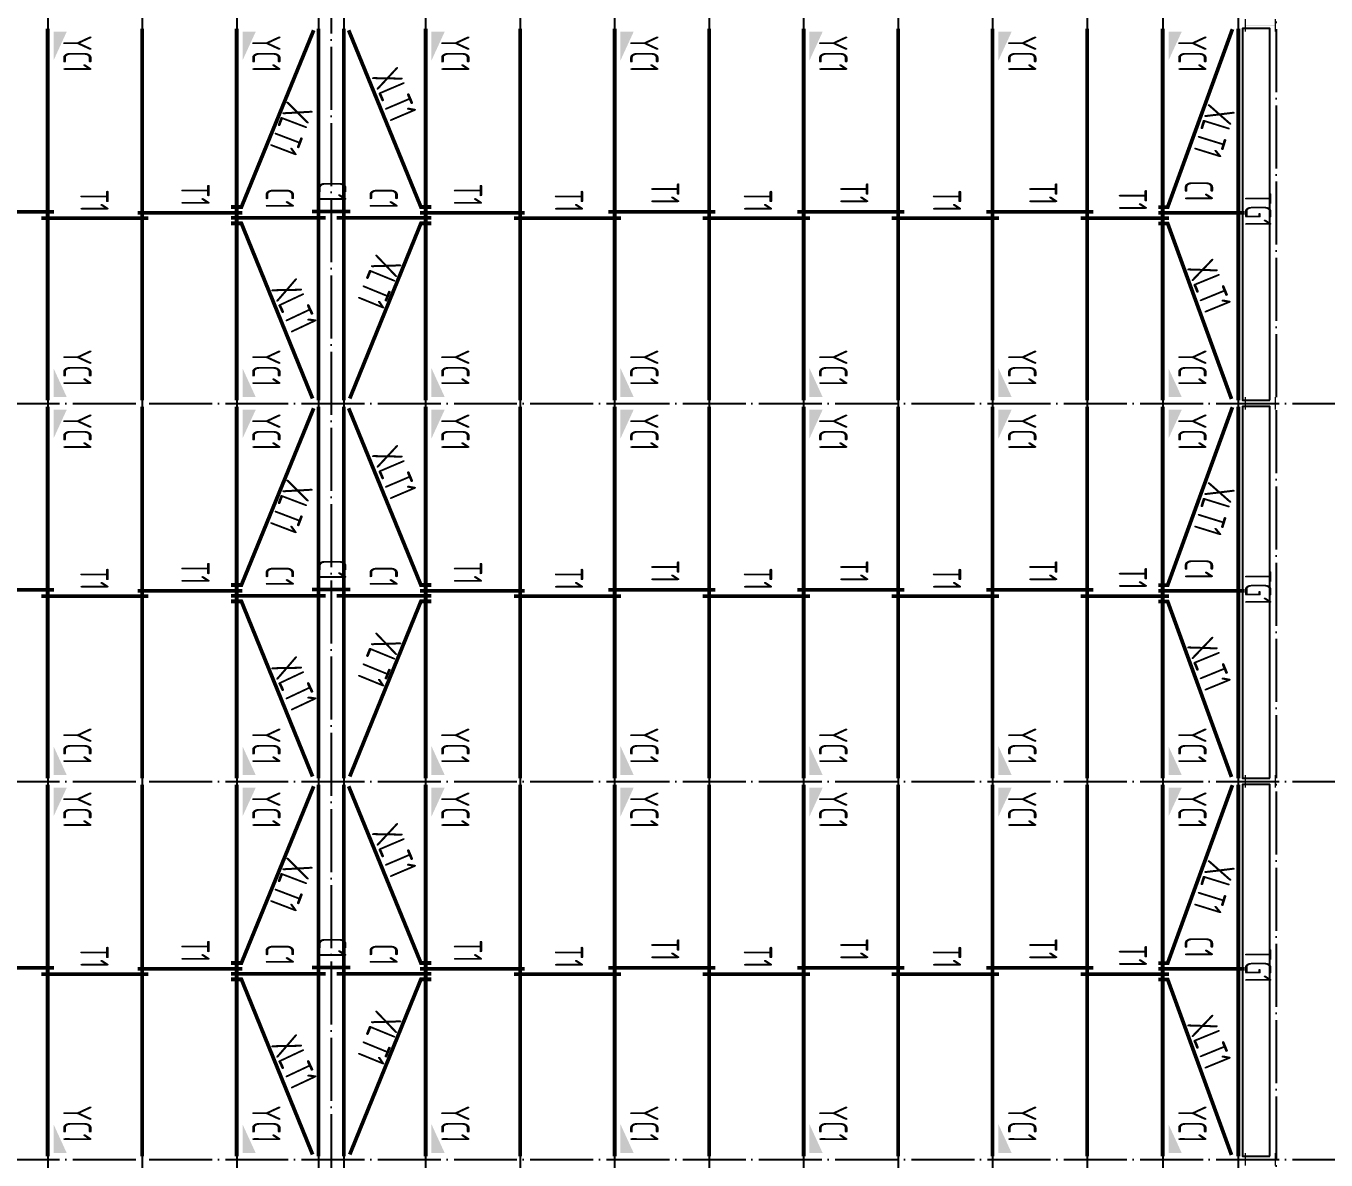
# Model space of a CAD drawing. Extents: x 14207793 to 14719554, y -1675802 to -1228715.
# Drawn here: x 14477568 to 14498205, y -1566707 to -1548707 of the extents above; entities that cross this region are included whole.
import ezdxf

# ---------------------------------------------------------------- set-up
doc = ezdxf.new("R2010")
doc.units = 0
doc.header["$LTSCALE"] = 500
doc.header["$MEASUREMENT"] = 0
doc.linetypes.add('DASHEDD', pattern=[5, 4, -1])
doc.linetypes.add('DOTE', pattern=[2.42, 2, -0.2, 0.02, -0.2])
doc.layers.get('0').update_dxf_attribs({"linetype": 'CONTINUOUS'})
for name, color, linetype in [('01', 7, 'CONTINUOUS'), ('1Z', 1, 'DASHEDD'), ('DOTE', 8, 'DOTE'), ('WINDOW', 96, 'CONTINUOUS'), ('墙__虚线', 2, 'CONTINUOUS'), ('层0', 7, 'CONTINUOUS')]:
    doc.layers.add(name, color=color, linetype=linetype)
doc.styles.add('TSSD_REIN', font='Tssdeng.shx', dxfattribs={"width": 0.65, "bigfont": 'hztxt.shx'})

# ---------------------------------------------------------------- blocks, each defined once
blk = doc.blocks.new('gffio')
at = {"layer": '墙__虚线'}
for points in [[(-433999, -56888), (-433999, -56868), (-434094, -56888), (-434199, -56868)], [(-434094, -56888), (-434199, -56868), (-434104, -56888)], [(-434199, -56868), (-434199, -56888), (-434104, -56888)], [(-434094, -56888), (-434104, -56888), (-434094, -57348), (-434104, -57348)], [(-434104, -57348), (-434199, -57348), (-434099, -57365), (-434199, -57368)], [(-434099, -57365), (-434199, -57368), (-433999, -57368)], [(-434094, -57348), (-434104, -57348), (-434058, -57361), (-434099, -57365)], [(-433999, -57368), (-434058, -57361), (-434099, -57365)], [(-434058, -57361), (-433999, -57368), (-434094, -57348), (-433999, -57348)]]:
    blk.add_solid(points, dxfattribs=at)

msp = doc.modelspace()

# ---------------------------------------------------------------- hatches: boundary and pattern name
at = {"layer": 'WINDOW'}
for points in [[(14478005.02, -1549255.07), (14478214.02, -1548799.53), (14478005.02, -1548799.53)], [(14481005.02, -1549255.07), (14481214.02, -1548799.53), (14481005.02, -1548799.53)], [(14484005.02, -1549255.07), (14484214.02, -1548799.53), (14484005.02, -1548799.53)], [(14487005.02, -1549255.07), (14487214.02, -1548799.53), (14487005.02, -1548799.53)], [(14490005.02, -1549255.07), (14490214.02, -1548799.53), (14490005.02, -1548799.53)], [(14493005.02, -1549255.07), (14493214.02, -1548799.53), (14493005.02, -1548799.53)], [(14495705.02, -1549255.07), (14495914.02, -1548799.53), (14495705.02, -1548799.53)], [(14478005.02, -1554139.93), (14478214.02, -1554595.47), (14478005.02, -1554595.47)], [(14481005.02, -1554139.93), (14481214.02, -1554595.47), (14481005.02, -1554595.47)], [(14484005.02, -1554139.93), (14484214.02, -1554595.47), (14484005.02, -1554595.47)], [(14487005.02, -1554139.93), (14487214.02, -1554595.47), (14487005.02, -1554595.47)], [(14490005.02, -1554139.93), (14490214.02, -1554595.47), (14490005.02, -1554595.47)], [(14493005.02, -1554139.93), (14493214.02, -1554595.47), (14493005.02, -1554595.47)], [(14495705.02, -1554139.93), (14495914.02, -1554595.47), (14495705.02, -1554595.47)], [(14478005.02, -1555255.07), (14478214.02, -1554799.53), (14478005.02, -1554799.53)], [(14481005.02, -1555255.07), (14481214.02, -1554799.53), (14481005.02, -1554799.53)], [(14484005.02, -1555255.07), (14484214.02, -1554799.53), (14484005.02, -1554799.53)], [(14487005.02, -1555255.07), (14487214.02, -1554799.53), (14487005.02, -1554799.53)], [(14490005.02, -1555255.07), (14490214.02, -1554799.53), (14490005.02, -1554799.53)], [(14493005.02, -1555255.07), (14493214.02, -1554799.53), (14493005.02, -1554799.53)], [(14495705.02, -1555255.07), (14495914.02, -1554799.53), (14495705.02, -1554799.53)], [(14478005.02, -1560139.93), (14478214.02, -1560595.47), (14478005.02, -1560595.47)], [(14481005.02, -1560139.93), (14481214.02, -1560595.47), (14481005.02, -1560595.47)], [(14484005.02, -1560139.93), (14484214.02, -1560595.47), (14484005.02, -1560595.47)], [(14487005.02, -1560139.93), (14487214.02, -1560595.47), (14487005.02, -1560595.47)], [(14490005.02, -1560139.93), (14490214.02, -1560595.47), (14490005.02, -1560595.47)], [(14493005.02, -1560139.93), (14493214.02, -1560595.47), (14493005.02, -1560595.47)], [(14495705.02, -1560139.93), (14495914.02, -1560595.47), (14495705.02, -1560595.47)], [(14478005.02, -1561255.07), (14478214.02, -1560799.53), (14478005.02, -1560799.53)], [(14481005.02, -1561255.07), (14481214.02, -1560799.53), (14481005.02, -1560799.53)], [(14484005.02, -1561255.07), (14484214.02, -1560799.53), (14484005.02, -1560799.53)], [(14487005.02, -1561255.07), (14487214.02, -1560799.53), (14487005.02, -1560799.53)], [(14490005.02, -1561255.07), (14490214.02, -1560799.53), (14490005.02, -1560799.53)], [(14493005.02, -1561255.07), (14493214.02, -1560799.53), (14493005.02, -1560799.53)], [(14495705.02, -1561255.07), (14495914.02, -1560799.53), (14495705.02, -1560799.53)], [(14478005.02, -1566139.93), (14478214.02, -1566595.47), (14478005.02, -1566595.47)], [(14481005.02, -1566139.93), (14481214.02, -1566595.47), (14481005.02, -1566595.47)], [(14484005.02, -1566139.93), (14484214.02, -1566595.47), (14484005.02, -1566595.47)], [(14487005.02, -1566139.93), (14487214.02, -1566595.47), (14487005.02, -1566595.47)], [(14490005.02, -1566139.93), (14490214.02, -1566595.47), (14490005.02, -1566595.47)], [(14493005.02, -1566139.93), (14493214.02, -1566595.47), (14493005.02, -1566595.47)], [(14495705.02, -1566139.93), (14495914.02, -1566595.47), (14495705.02, -1566595.47)]]:
    msp.add_hatch(color=6, dxfattribs=at).paths.add_polyline_path(points)

# ---------------------------------------------------------------- linework, layer by layer
at = {"const_width": 60}
for points in [[(14477912.5, -1554647.5), (14477912.5, -1548747.5)], [(14479412.5, -1554647.5), (14479412.5, -1548747.5)], [(14480912.5, -1554647.5), (14480912.5, -1548747.5)], [(14482212.5, -1554647.5), (14482212.5, -1548747.5)], [(14482612.5, -1554647.5), (14482612.5, -1548747.5)], [(14483912.5, -1554647.5), (14483912.5, -1548747.5)], [(14485412.5, -1554647.5), (14485412.5, -1548747.5)], [(14486912.5, -1554647.5), (14486912.5, -1548747.5)], [(14488412.5, -1554647.5), (14488412.5, -1548747.5)], [(14489912.5, -1554647.5), (14489912.5, -1548747.5)], [(14491412.5, -1554647.5), (14491412.5, -1548747.5)], [(14492912.5, -1554647.5), (14492912.5, -1548747.5)], [(14494412.5, -1554647.5), (14494412.5, -1548747.5)], [(14495612.5, -1554647.5), (14495612.5, -1548747.5)], [(14496812.5, -1554647.5), (14496812.5, -1548747.5)], [(14477912.5, -1560647.5), (14477912.5, -1554747.5)], [(14479412.5, -1560647.5), (14479412.5, -1554747.5)], [(14480912.5, -1560647.5), (14480912.5, -1554747.5)], [(14482212.5, -1560647.5), (14482212.5, -1554747.5)], [(14482612.5, -1560647.5), (14482612.5, -1554747.5)], [(14483912.5, -1560647.5), (14483912.5, -1554747.5)], [(14485412.5, -1560647.5), (14485412.5, -1554747.5)], [(14486912.5, -1560647.5), (14486912.5, -1554747.5)], [(14488412.5, -1560647.5), (14488412.5, -1554747.5)], [(14489912.5, -1560647.5), (14489912.5, -1554747.5)], [(14491412.5, -1560647.5), (14491412.5, -1554747.5)], [(14492912.5, -1560647.5), (14492912.5, -1554747.5)], [(14494412.5, -1560647.5), (14494412.5, -1554747.5)], [(14495612.5, -1560647.5), (14495612.5, -1554747.5)], [(14496812.5, -1560647.5), (14496812.5, -1554747.5)], [(14477912.5, -1566647.5), (14477912.5, -1560747.5)], [(14479412.5, -1566647.5), (14479412.5, -1560747.5)], [(14480912.5, -1566647.5), (14480912.5, -1560747.5)], [(14482212.5, -1566647.5), (14482212.5, -1560747.5)], [(14482612.5, -1566647.5), (14482612.5, -1560747.5)], [(14483912.5, -1566647.5), (14483912.5, -1560747.5)], [(14485412.5, -1566647.5), (14485412.5, -1560747.5)], [(14486912.5, -1566647.5), (14486912.5, -1560747.5)], [(14488412.5, -1566647.5), (14488412.5, -1560747.5)], [(14489912.5, -1566647.5), (14489912.5, -1560747.5)], [(14491412.5, -1566647.5), (14491412.5, -1560747.5)], [(14492912.5, -1566647.5), (14492912.5, -1560747.5)], [(14494412.5, -1566647.5), (14494412.5, -1560747.5)], [(14495612.5, -1566647.5), (14495612.5, -1560747.5)], [(14496812.5, -1566647.5), (14496812.5, -1560747.5)]]:
    msp.add_lwpolyline(points, dxfattribs=at)
at = {"elevation": 1913.29}
for points in [[(14497312.5, -1554647.5), (14497312.5, -1548747.5), (14496880.5, -1548747.5), (14496880.5, -1554647.5)], [(14497312.5, -1560647.5), (14497312.5, -1554747.5), (14496880.5, -1554747.5), (14496880.5, -1560647.5)], [(14497312.5, -1566647.5), (14497312.5, -1560747.5), (14496880.5, -1560747.5), (14496880.5, -1566647.5)]]:
    msp.add_lwpolyline(points, close=True, dxfattribs=at)
at = {"layer": '1Z', "linetype": 'ByBlock', "ltscale": 0.9, "const_width": 60}
for points in [[(14482135, -1548775), (14480987.5, -1551581.21), (14480825, -1551581.21)], [(14482690, -1548775), (14483837.5, -1551581.21), (14484000, -1551581.21)], [(14496720, -1548757.5), (14495691.21, -1551583.79), (14495541.21, -1551583.79)], [(14478012.5, -1551658.57), (14476312.5, -1551658.89)], [(14481001.25, -1551672.47), (14479341.25, -1551672.97)], [(14482667.37, -1551653.52), (14482107.46, -1551653.53)], [(14482157.63, -1551653.52), (14482717.54, -1551653.53)], [(14483823.75, -1551672.47), (14485483.75, -1551672.97)], [(14486812.5, -1551658.57), (14488512.5, -1551658.89)], [(14489812.5, -1551658.57), (14491512.5, -1551658.89)], [(14492812.5, -1551658.57), (14494512.5, -1551658.89)], [(14495541.21, -1551672.5), (14496912.5, -1551672.5)], [(14479512.5, -1551758.54), (14477812.5, -1551758.95)], [(14482327.5, -1551753.49), (14480825, -1551753)], [(14482117.5, -1554620), (14480987.5, -1551839.78), (14480825, -1551839.78)], [(14482497.5, -1551753.49), (14484000, -1551753)], [(14482707.5, -1554620), (14483837.5, -1551839.78), (14484000, -1551839.78)], [(14485312.5, -1551758.54), (14487012.5, -1551758.95)], [(14488312.5, -1551758.54), (14490012.5, -1551758.95)], [(14491312.5, -1551758.54), (14493012.5, -1551758.95)], [(14494312.5, -1551758.54), (14495712.5, -1551758.95)], [(14496705, -1554627.5), (14495691.21, -1551840.89), (14495541.21, -1551840.89)], [(14482135, -1554775), (14480987.5, -1557581.21), (14480825, -1557581.21)], [(14482690, -1554775), (14483837.5, -1557581.21), (14484000, -1557581.21)], [(14496720, -1554757.5), (14495691.21, -1557583.79), (14495541.21, -1557583.79)], [(14478012.5, -1557658.57), (14476312.5, -1557658.89)], [(14481001.25, -1557672.47), (14479341.25, -1557672.97)], [(14482667.37, -1557653.52), (14482107.46, -1557653.53)], [(14482157.63, -1557653.52), (14482717.54, -1557653.53)], [(14483823.75, -1557672.47), (14485483.75, -1557672.97)], [(14486812.5, -1557658.57), (14488512.5, -1557658.89)], [(14489812.5, -1557658.57), (14491512.5, -1557658.89)], [(14492812.5, -1557658.57), (14494512.5, -1557658.89)], [(14495541.21, -1557672.5), (14496912.5, -1557672.5)], [(14479512.5, -1557758.54), (14477812.5, -1557758.95)], [(14482327.5, -1557753.49), (14480825, -1557753)], [(14482117.5, -1560620), (14480987.5, -1557839.78), (14480825, -1557839.78)], [(14482497.5, -1557753.49), (14484000, -1557753)], [(14482707.5, -1560620), (14483837.5, -1557839.78), (14484000, -1557839.78)], [(14485312.5, -1557758.54), (14487012.5, -1557758.95)], [(14488312.5, -1557758.54), (14490012.5, -1557758.95)], [(14491312.5, -1557758.54), (14493012.5, -1557758.95)], [(14494312.5, -1557758.54), (14495712.5, -1557758.95)], [(14496705, -1560627.5), (14495691.21, -1557840.89), (14495541.21, -1557840.89)], [(14482135, -1560775), (14480987.5, -1563581.21), (14480825, -1563581.21)], [(14482690, -1560775), (14483837.5, -1563581.21), (14484000, -1563581.21)], [(14496720, -1560757.5), (14495691.21, -1563583.79), (14495541.21, -1563583.79)], [(14478012.5, -1563658.57), (14476312.5, -1563658.89)], [(14481001.25, -1563672.47), (14479341.25, -1563672.97)], [(14482667.37, -1563653.52), (14482107.46, -1563653.53)], [(14482157.63, -1563653.52), (14482717.54, -1563653.53)], [(14483823.75, -1563672.47), (14485483.75, -1563672.97)], [(14486812.5, -1563658.57), (14488512.5, -1563658.89)], [(14489812.5, -1563658.57), (14491512.5, -1563658.89)], [(14492812.5, -1563658.57), (14494512.5, -1563658.89)], [(14495541.21, -1563672.5), (14496912.5, -1563672.5)], [(14479512.5, -1563758.54), (14477812.5, -1563758.95)], [(14482327.5, -1563753.49), (14480825, -1563753)], [(14482117.5, -1566620), (14480987.5, -1563839.78), (14480825, -1563839.78)], [(14482497.5, -1563753.49), (14484000, -1563753)], [(14482707.5, -1566620), (14483837.5, -1563839.78), (14484000, -1563839.78)], [(14485312.5, -1563758.54), (14487012.5, -1563758.95)], [(14488312.5, -1563758.54), (14490012.5, -1563758.95)], [(14491312.5, -1563758.54), (14493012.5, -1563758.95)], [(14494312.5, -1563758.54), (14495712.5, -1563758.95)], [(14496705, -1566627.5), (14495691.21, -1563840.89), (14495541.21, -1563840.89)]]:
    msp.add_lwpolyline(points, dxfattribs=at)
at = {"layer": 'DOTE'}
for p, q in [((14482412.5, -1540567.5), (14482412.5, -1656775)), ((14477912.5, -1540897.5), (14477912.5, -1654897.5)), ((14479412.5, -1540897.5), (14479412.5, -1654897.5)), ((14480912.5, -1540897.5), (14480912.5, -1654897.5)), ((14482212.5, -1540897.5), (14482212.5, -1654897.5)), ((14482612.5, -1540897.5), (14482612.5, -1654897.5)), ((14483912.5, -1540897.5), (14483912.5, -1654897.5)), ((14485412.5, -1540897.5), (14485412.5, -1654897.5)), ((14486912.5, -1540897.5), (14486912.5, -1654897.5)), ((14488412.5, -1540897.5), (14488412.5, -1654897.5)), ((14489912.5, -1540897.5), (14489912.5, -1654897.5)), ((14491412.5, -1540897.5), (14491412.5, -1654897.5)), ((14492912.5, -1540897.5), (14492912.5, -1654897.5)), ((14494412.5, -1540897.5), (14494412.5, -1654897.5)), ((14495612.5, -1540897.5), (14495612.5, -1654897.5)), ((14496812.5, -1540897.5), (14496812.5, -1654897)), ((14497412.5, -1541497.5), (14497412.5, -1654297.5)), ((14479412.5, -1542220), (14479412.5, -1655020)), ((14485412.5, -1542220), (14485412.5, -1655020)), ((14491412.5, -1542220), (14491412.5, -1655020)), ((14466212.5, -1554697.5), (14498612.5, -1554697.5)), ((14466212.5, -1560697.5), (14498612.5, -1560697.5)), ((14466212.5, -1566697.5), (14498612.5, -1566697.5))]:
    msp.add_line(p, q, dxfattribs=at)

# ---------------------------------------------------------------- block references
at = {"layer": '层0', "rotation": 270}
for p in [(14554280.63, -1982796.95), (14554280.63, -1988796.95), (14554280.63, -1994796.95), (14554280.63, -2000796.95)]:
    msp.add_blockref('gffio', p, dxfattribs=at)

# ---------------------------------------------------------------- texts
at = {"layer": '01', "color": 4, "style": 'TSSD_REIN', "width": 0.65}
for s, height, rotation, p in [('YC1', 450, 269.993868, (14478158.03, -1548854.02, 1916.56)), ('YC1', 450, 269.993868, (14481158.03, -1548854.02, 1916.56)), ('YC1', 450, 269.993868, (14484158.03, -1548854.02, 1916.56)), ('YC1', 450, 269.993868, (14487158.03, -1548854.02, 1916.56)), ('YC1', 450, 269.993868, (14490158.03, -1548854.02, 1916.56)), ('YC1', 450, 269.993868, (14493158.03, -1548854.02, 1916.56)), ('YC1', 450, 269.993868, (14495858.03, -1548854.02, 1916.56)), ('XLT1', 450, 293.057355, (14483047.84, -1549510.93)), ('XLT1', 450, 249.164821, (14481713.25, -1549883.01)), ('XLT1', 450, 252.804002, (14496335.89, -1549923.97, 4717.39)), ('T1', 450, 270, (14480033.09, -1551209.54)), ('C1', 450, 270, (14482203.45, -1551167.92)), ('T1', 450, 270, (14484359.22, -1551209.54)), ('T1', 450, 270, (14487490.02, -1551185.3)), ('T1', 450, 270, (14487490.02, -1551185.3)), ('T1', 450, 270, (14490490.02, -1551185.3)), ('T1', 450, 270, (14490490.02, -1551185.3)), ('T1', 450, 270, (14493490.02, -1551185.3)), ('T1', 450, 270, (14493490.02, -1551185.3)), ('C1', 450, 270, (14495962.46, -1551158.02)), ('T1', 450, 270, (14478429.78, -1551302.8)), ('T1', 450, 270, (14478429.78, -1551302.8)), ('C1', 450, 270, (14481372, -1551276.72)), ('C1', 450, 270, (14483020.31, -1551276.72)), ('T1', 450, 270, (14485962.52, -1551302.8)), ('T1', 450, 270, (14485962.52, -1551302.8)), ('T1', 450, 270, (14488962.52, -1551302.8)), ('T1', 450, 270, (14488962.52, -1551302.8)), ('T1', 450, 270, (14491962.52, -1551302.8)), ('T1', 450, 270, (14491962.52, -1551302.8)), ('T1', 450, 270, (14494913.72, -1551290.87)), ('TG1', 420, 270, (14496917.7, -1551344.08, 1913.29)), ('XLT1', 450, 247.740362, (14483124.68, -1552312.08)), ('XLT1', 450, 292.190877, (14495988.62, -1552547.42)), ('XLT1', 450, 295.170476, (14481448.93, -1552879.68)), ('YC1', 450, 269.993868, (14478158.03, -1553839.02, 1916.56)), ('YC1', 450, 269.993868, (14481158.03, -1553839.02, 1916.56)), ('YC1', 450, 269.993868, (14484158.03, -1553839.02, 1916.56)), ('YC1', 450, 269.993868, (14487158.03, -1553839.02, 1916.56)), ('YC1', 450, 269.993868, (14490158.03, -1553839.02, 1916.56)), ('YC1', 450, 269.993868, (14493158.03, -1553839.02, 1916.56)), ('YC1', 450, 269.993868, (14495858.03, -1553839.02, 1916.56)), ('YC1', 450, 269.993868, (14478158.03, -1554854.02, 1916.56)), ('YC1', 450, 269.993868, (14481158.03, -1554854.02, 1916.56)), ('YC1', 450, 269.993868, (14484158.03, -1554854.02, 1916.56)), ('YC1', 450, 269.993868, (14487158.03, -1554854.02, 1916.56)), ('YC1', 450, 269.993868, (14490158.03, -1554854.02, 1916.56)), ('YC1', 450, 269.993868, (14493158.03, -1554854.02, 1916.56)), ('YC1', 450, 269.993868, (14495858.03, -1554854.02, 1916.56)), ('XLT1', 450, 293.057355, (14483047.84, -1555510.93)), ('XLT1', 450, 249.164821, (14481713.25, -1555883.01)), ('XLT1', 450, 252.804002, (14496335.89, -1555923.97, 4717.39)), ('T1', 450, 270, (14480033.09, -1557209.54)), ('C1', 450, 270, (14482203.45, -1557167.92)), ('T1', 450, 270, (14484359.22, -1557209.54)), ('T1', 450, 270, (14487490.02, -1557185.3)), ('T1', 450, 270, (14487490.02, -1557185.3)), ('T1', 450, 270, (14490490.02, -1557185.3)), ('T1', 450, 270, (14490490.02, -1557185.3)), ('T1', 450, 270, (14493490.02, -1557185.3)), ('T1', 450, 270, (14493490.02, -1557185.3)), ('C1', 450, 270, (14495962.46, -1557158.02)), ('T1', 450, 270, (14478429.78, -1557302.8)), ('T1', 450, 270, (14478429.78, -1557302.8)), ('C1', 450, 270, (14481372, -1557276.72)), ('C1', 450, 270, (14483020.31, -1557276.72)), ('T1', 450, 270, (14485962.52, -1557302.8)), ('T1', 450, 270, (14485962.52, -1557302.8)), ('T1', 450, 270, (14488962.52, -1557302.8)), ('T1', 450, 270, (14488962.52, -1557302.8)), ('T1', 450, 270, (14491962.52, -1557302.8)), ('T1', 450, 270, (14491962.52, -1557302.8)), ('T1', 450, 270, (14494913.72, -1557290.87)), ('TG1', 420, 270, (14496917.7, -1557344.08, 1913.29)), ('XLT1', 450, 247.740362, (14483124.68, -1558312.08)), ('XLT1', 450, 292.190877, (14495988.62, -1558547.42)), ('XLT1', 450, 295.170476, (14481448.93, -1558879.68)), ('YC1', 450, 269.993868, (14478158.03, -1559839.02, 1916.56)), ('YC1', 450, 269.993868, (14481158.03, -1559839.02, 1916.56)), ('YC1', 450, 269.993868, (14484158.03, -1559839.02, 1916.56)), ('YC1', 450, 269.993868, (14487158.03, -1559839.02, 1916.56)), ('YC1', 450, 269.993868, (14490158.03, -1559839.02, 1916.56)), ('YC1', 450, 269.993868, (14493158.03, -1559839.02, 1916.56)), ('YC1', 450, 269.993868, (14495858.03, -1559839.02, 1916.56)), ('YC1', 450, 269.993868, (14478158.03, -1560854.02, 1916.56)), ('YC1', 450, 269.993868, (14481158.03, -1560854.02, 1916.56)), ('YC1', 450, 269.993868, (14484158.03, -1560854.02, 1916.56)), ('YC1', 450, 269.993868, (14487158.03, -1560854.02, 1916.56)), ('YC1', 450, 269.993868, (14490158.03, -1560854.02, 1916.56)), ('YC1', 450, 269.993868, (14493158.03, -1560854.02, 1916.56)), ('YC1', 450, 269.993868, (14495858.03, -1560854.02, 1916.56)), ('XLT1', 450, 293.057355, (14483047.84, -1561510.93)), ('XLT1', 450, 249.164821, (14481713.25, -1561883.01)), ('XLT1', 450, 252.804002, (14496335.89, -1561923.97, 4717.39)), ('T1', 450, 270, (14480033.09, -1563209.54)), ('C1', 450, 270, (14482203.45, -1563167.92)), ('T1', 450, 270, (14484359.22, -1563209.54)), ('T1', 450, 270, (14487490.02, -1563185.3)), ('T1', 450, 270, (14487490.02, -1563185.3)), ('T1', 450, 270, (14490490.02, -1563185.3)), ('T1', 450, 270, (14490490.02, -1563185.3)), ('T1', 450, 270, (14493490.02, -1563185.3)), ('T1', 450, 270, (14493490.02, -1563185.3)), ('C1', 450, 270, (14495962.46, -1563158.02)), ('T1', 450, 270, (14478429.78, -1563302.8)), ('T1', 450, 270, (14478429.78, -1563302.8)), ('C1', 450, 270, (14481372, -1563276.72)), ('C1', 450, 270, (14483020.31, -1563276.72)), ('T1', 450, 270, (14485962.52, -1563302.8)), ('T1', 450, 270, (14485962.52, -1563302.8)), ('T1', 450, 270, (14488962.52, -1563302.8)), ('T1', 450, 270, (14488962.52, -1563302.8)), ('T1', 450, 270, (14491962.52, -1563302.8)), ('T1', 450, 270, (14491962.52, -1563302.8)), ('T1', 450, 270, (14494913.72, -1563290.87)), ('TG1', 420, 270, (14496917.7, -1563344.08, 1913.29)), ('XLT1', 450, 247.740362, (14483124.68, -1564312.08)), ('XLT1', 450, 292.190877, (14495988.62, -1564547.42)), ('XLT1', 450, 295.170476, (14481448.93, -1564879.68)), ('YC1', 450, 269.993868, (14478158.03, -1565839.02, 1916.56)), ('YC1', 450, 269.993868, (14481158.03, -1565839.02, 1916.56)), ('YC1', 450, 269.993868, (14484158.03, -1565839.02, 1916.56)), ('YC1', 450, 269.993868, (14487158.03, -1565839.02, 1916.56)), ('YC1', 450, 269.993868, (14490158.03, -1565839.02, 1916.56)), ('YC1', 450, 269.993868, (14493158.03, -1565839.02, 1916.56)), ('YC1', 450, 269.993868, (14495858.03, -1565839.02, 1916.56))]:
    msp.add_text(s, height=height, rotation=rotation, dxfattribs=at).set_placement(p)

doc.saveas('drawing.dxf')
